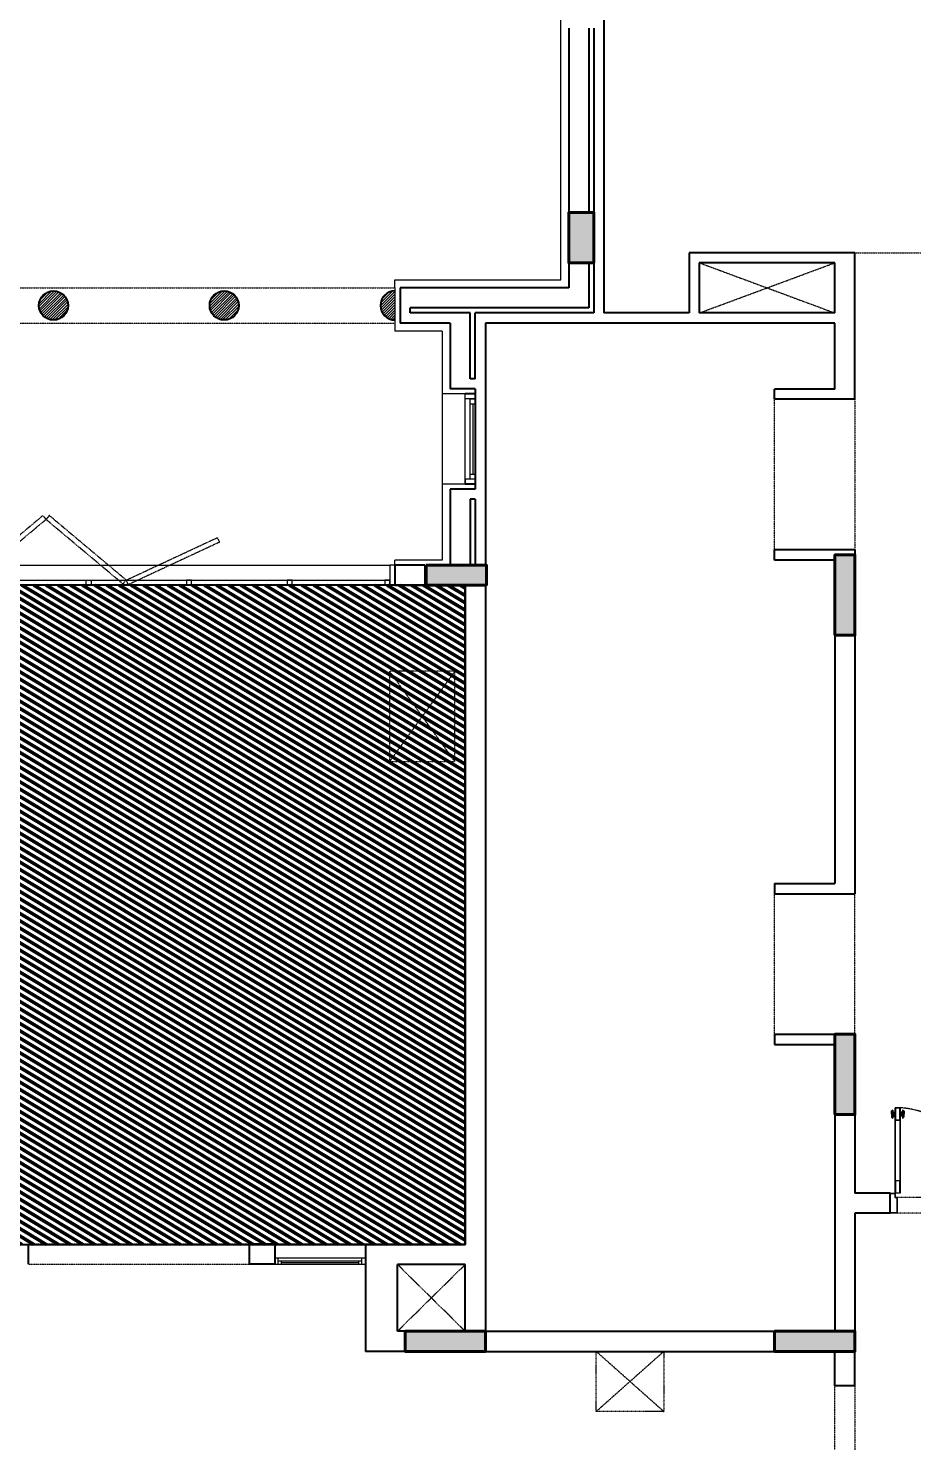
# Model space of a CAD drawing. Header units: inches. Extents: x 274057 to 444617, y 490067 to 635630.
# Drawn here: x 419315 to 428122, y 613006 to 627081 of the extents above; entities that cross this region are included whole.
import ezdxf
from ezdxf.enums import TextEntityAlignment as Align

# ---------------------------------------------------------------- set-up
doc = ezdxf.new("R2010")
doc.units = ezdxf.units.IN
doc.header["$MEASUREMENT"] = 0
for name, pattern in [('CENTER', [2, 1.25, -0.25, 0.25, -0.25]), ('HIDDEN', [0.375, 0.25, -0.125]), ('HIDDEN2', [0.1875, 0.125, -0.0625])]:
    doc.linetypes.add(name, pattern=pattern)
for name, color, linetype, lineweight in [('1', 1, 'Continuous', 50), ('A-DOOR', 134, 'Continuous', 18), ('A-FLOR-HIDN', 8, 'HIDDEN', 13), ('A-FLOR-LEVL', 4, 'Continuous', 18), ('A-GLAZ', 134, 'Continuous', 18), ('A-SHAFT', 3, 'HIDDEN2', 18), ('A-WALL-HATCH', 252, 'Continuous', 20), ('A-WALL-TILE', 8, 'Continuous', 9), ('XREF-V2-FF_COLS$0$A-COLS', 8, 'Continuous', 40), ('XREF-V2-FF_COLS$0$A-COLS-PATT', 253, 'Continuous', 20)]:
    doc.layers.add(name, color=color, linetype=linetype, lineweight=lineweight)
for name, color, linetype in [('A-FURN', 253, 'Continuous'), ('A-WALL', 7, 'Continuous'), ('ID-wall paper', 8, 'Continuous')]:
    doc.layers.add(name, color=color, linetype=linetype)
doc.styles.add('9999-DIM-SPC', font='simplex.shx', dxfattribs={"width": 0.75})
doc.dimstyles.new('0100-D-SPC', dxfattribs={"dimscale": 100, "dimtxt": 2, "dimasz": 2, "dimexe": 1, "dimexo": 2, "dimgap": 1, "dimtad": 1, "dimrnd": 0.05, "dimzin": 1, "dimdsep": 46, "dimtxsty": '9999-DIM-SPC', "dimblk": 'OBLIQUE', "dimcen": 2, "dimdle": 1, "dimclrd": 256, "dimclre": 252, "dimclrt": 256, "dimazin": 2, "dimtfac": 1, "dimtofl": 0, "dimtmove": 0, "dimatfit": 3, "dimfxl": 0.1, "dimtolj": 1, "dimtzin": 0, "dimlwd": 0, "dimlwe": 0, "dimarcsym": 0})
pattern_1 = [(45, (86288.18, -41897.041), (-13.258252, 13.258252), [])]

# ---------------------------------------------------------------- blocks, each defined once
blk = doc.blocks.new('_Oblique')
at = {"color": 0, "linetype": 'ByBlock', "lineweight": -2}
blk.add_line((-0.5, -0.5), (0.5, 0.5), dxfattribs=at)
blk = doc.blocks.new('*U62')
at = {"color": 253, "linetype": 'HIDDEN2'}
for p, q in [((276734, 492726, 0), (278345, 493127, 0)), ((278384, 492972, 0), (276773, 492571, 0))]:
    blk.add_line(p, q, dxfattribs=at)
at = {"layer": 'A-DOOR'}
for p, q in [((278084, 493956, 0), (278103, 493879, 0)), ((278093, 493938, 0), (278103, 493940, 0)), ((278093, 493938, 0), (278103, 493899, 0)), ((278150, 493996, 0), (278101, 493984, 0)), ((278101, 493984, 0), (278150, 493996, 0)), ((278101, 493984, 0), (278306, 493159, 0)), ((278103, 493940, 0), (278112, 493901, 0)), ((278103, 493899, 0), (278112, 493901, 0)), ((278106, 493981, 0), (278147, 493991, 0)), ((278106, 493981, 0), (278309, 493164, 0)), ((278106, 493941, 0), (278111, 493942, 0)), ((278106, 493941, 0), (278116, 493902, 0)), ((278116, 493902, 0), (278121, 493904, 0)), ((278350, 493174, 0), (278147, 493991, 0)), ((278355, 493171, 0), (278150, 493996, 0)), ((278165, 493956, 0), (278160, 493954, 0)), ((278165, 493956, 0), (278174, 493917, 0)), ((278178, 493959, 0), (278168, 493957, 0)), ((278168, 493957, 0), (278178, 493918, 0)), ((278174, 493917, 0), (278169, 493916, 0)), ((278177, 493979, 0), (278197, 493902, 0)), ((278178, 493959, 0), (278188, 493920, 0)), ((278188, 493920, 0), (278178, 493918, 0)), ((278135, 493864, 0), (278176, 493874, 0)), ((276483, 493558, 0), (276502, 493480, 0)), ((276492, 493539, 0), (276501, 493542, 0)), ((276492, 493539, 0), (276501, 493501, 0)), ((276548, 493597, 0), (276500, 493585, 0)), ((276500, 493585, 0), (276548, 493597, 0)), ((276705, 492760, 0), (276500, 493585, 0)), ((276501, 493542, 0), (276511, 493503, 0)), ((276501, 493501, 0), (276511, 493503, 0)), ((276545, 493592, 0), (276505, 493582, 0)), ((276708, 492765, 0), (276505, 493582, 0)), ((276505, 493543, 0), (276510, 493544, 0)), ((276505, 493543, 0), (276515, 493504, 0)), ((276515, 493504, 0), (276520, 493505, 0)), ((276574, 493476, 0), (276534, 493466, 0)), ((276545, 493592, 0), (276749, 492775, 0)), ((276548, 493597, 0), (276754, 492772, 0)), ((276563, 493557, 0), (276559, 493556, 0)), ((276563, 493557, 0), (276573, 493518, 0)), ((276577, 493561, 0), (276567, 493558, 0)), ((276567, 493558, 0), (276577, 493519, 0)), ((276573, 493518, 0), (276568, 493517, 0)), ((276576, 493581, 0), (276595, 493503, 0)), ((276577, 493561, 0), (276587, 493522, 0)), ((276587, 493522, 0), (276577, 493519, 0)), ((278306, 493159, 0), (278355, 493171, 0)), ((276754, 492772, 0), (276705, 492760, 0))]:
    blk.add_line(p, q, dxfattribs=at)
at = {"layer": 'A-DOOR', "elevation": 0}
for points in [[(278072, 493945), (278087, 493883)], [(278080, 493953), (278098, 493879)], [(278183, 493979), (278201, 493905)], [(278194, 493975), (278209, 493913)], [(276470, 493546), (276486, 493484)], [(276479, 493555), (276497, 493481)], [(276581, 493580), (276600, 493506)], [(276593, 493577), (276608, 493515)]]:
    blk.add_lwpolyline(points, dxfattribs=at)
for points in [[(278084, 493956), (278103, 493879, -2.191511)], [(278177, 493979), (278197, 493902, 2.191511)], [(276483, 493558), (276502, 493480, -2.191511)], [(276576, 493581), (276595, 493503, 2.191511)]]:
    blk.add_lwpolyline(points, format="xyb", dxfattribs=at)
at = {"layer": 'A-DOOR', "elevation": 0, "flags": 128}
for points in [[(278176, 493874), (278135, 493864), (278106, 493981), (278147, 493991)], [(276534, 493466), (276574, 493476), (276545, 493592), (276505, 493582)], [(278350, 493174), (278309, 493164), (278280, 493280), (278321, 493290)], [(276708, 492765), (276749, 492775), (276720, 492892), (276679, 492882)]]:
    blk.add_lwpolyline(points, close=True, dxfattribs=at)
at = {"layer": 'A-DOOR', "elevation": 0}
for points in [[(278403, 493183), (278355, 493171), (278364, 493132), (278345, 493127), (278384, 492972), (278452, 492989)], [(278400, 493178), (278360, 493168), (278369, 493129), (278350, 493124), (278387, 492977), (278447, 492992)], [(276657, 492748), (276705, 492760), (276715, 492722), (276734, 492726), (276773, 492571), (276705, 492554)], [(276661, 492745), (276702, 492756), (276712, 492717), (276731, 492722), (276768, 492574), (276708, 492559)]]:
    blk.add_lwpolyline(points, close=True, dxfattribs=at)
at = {"layer": 'A-DOOR', "linetype": 'CENTER', "ltscale": 0.4}
for centre, start, end in [((278358, 493170, 0), 107.5205, 193.8938), ((276703, 492759, 0), 14.0491, 100.4224)]:
    blk.add_arc(centre, 853, start, end, dxfattribs=at)
at = {"layer": 'A-DOOR'}
for centre, start, end in [((278105, 493920, 0), 120.2316, 143.7632), ((278176, 493938, 0), 64.1796, 87.7112), ((278176, 493938, 0), 300.2316, 323.7632), ((278105, 493920, 0), 244.1796, 267.7112), ((276504, 493522, 0), 120.2316, 143.7632), ((276504, 493522, 0), 244.1796, 267.7112), ((276574, 493539, 0), 64.1796, 87.7112), ((276574, 493539, 0), 300.2316, 323.7632)]:
    blk.add_arc(centre, 41.7, start, end, dxfattribs=at)
blk = doc.blocks.new('stonecladding')
at = {"layer": 'A-WALL-TILE'}
for p, q in [((28400, 37346, 0), (28400, 43451, 0)), ((26750, 37266, 0), (26750, 37346, 0)), ((26750, 37346, 0), (28400, 37346, 0))]:
    blk.add_line(p, q, dxfattribs=at)
blk = doc.blocks.new('*U53')
for p, q in [((0, -3), (0, 3)), ((-3, 0), (3, 0))]:
    blk.add_line(p, q)
at = {"color": 252, "const_width": 1.5}
for points in [[(-0.75, 0, -0.414214), (0, 0.75, -1)], [(0, -0.75, 0.414214), (0.75, 0, 1)]]:
    blk.add_lwpolyline(points, format="xyb", dxfattribs=at)
blk.add_circle((0, 0), 1.5)
at = {"insert": (-113.12, 100), "char_height": 200, "attachment_point": 3, "style": '9999-DIM-SPC'}
blk.add_mtext('\\A1;', dxfattribs=at)
at = {"style": '9999-DIM-SPC', "width": 0.75}
blk.add_attdef('0000.00', text='', height=2, dxfattribs=at).set_placement((-3.66, 0.5), align=Align.RIGHT)
blk.add_attdef('X.X.X', text='', height=2, dxfattribs=at).set_placement((-9.01, -0.5), align=Align.TOP_RIGHT)
blk.add_leader([(0, 0), (-7.67, 0), (-12.51, 0)], dimstyle='0100-D-SPC', override={"dimgap": 1, "dimtad": 0, "dimldrblk": 'None'})
blk = doc.blocks.new('first floor villa 2')
at = {"layer": 'A-WALL-HATCH'}
h = blk.add_hatch(dxfattribs=at)
h.set_pattern_fill('ANSI31,_O', color=256, scale=150, angle=-13.9714)
h.set_pattern_definition(pattern_1)
h.paths.add_polyline_path([(108220, 51297, 1), (108510, 51297, 1)])
h = blk.add_hatch(dxfattribs=at)
h.set_pattern_fill('ANSI31,_O', color=256, scale=150, angle=-13.9714)
h.set_pattern_definition(pattern_1)
h.paths.add_polyline_path([(110210, 51297, 1), (109920, 51297, 1)])
h = blk.add_hatch(dxfattribs=at)
h.set_pattern_fill('ANSI31,_O', color=256, scale=150, angle=-13.9714)
h.set_pattern_definition(pattern_1)
h.paths.add_polyline_path([(111765, 51442, 1), (111765, 51152)])
at = {"layer": 'XREF-V2-FF_COLS$0$A-COLS-PATT'}
for points in [[(113745, 51722), (113495, 51722), (113495, 52222), (113745, 52222)], [(112075, 48712), (112075, 48512), (112675, 48512), (112675, 48712)], [(116145, 48012), (116345, 48012), (116345, 48812), (116145, 48812)], [(116145, 43239), (116345, 43239), (116345, 44039), (116145, 44039)], [(111865, 41082), (111865, 40882), (112665, 40882), (112665, 41082)], [(115545, 41082), (115545, 40882), (116345, 40882), (116345, 41082)]]:
    blk.add_hatch(color=256, dxfattribs=at).paths.add_polyline_path(points)
at = {"layer": 'A-DOOR'}
for p, q in [((112515, 50317), (112565, 50317)), ((112540, 50317, 0), (112540, 49617, 0)), ((112515, 49617, 0), (112565, 49617, 0))]:
    blk.add_line(p, q, dxfattribs=at)
for points in [[(112465, 50417), (112565, 50417), (112565, 49517), (112465, 49517)], [(112465, 50417), (112565, 50417), (112565, 50367), (112465, 50367)], [(112515, 50367), (112565, 50367), (112565, 49567), (112515, 49567)], [(112465, 49517), (112565, 49517), (112565, 49567), (112465, 49567)]]:
    blk.add_lwpolyline(points, close=True, dxfattribs=at)
at = {"layer": 'A-FLOR-HIDN', "color": 1, "linetype": 'HIDDEN'}
for p, q in [((116345, 51822), (118845, 51822)), ((106665, 51472, 0), (111765, 51472, 0)), ((106665, 51122, 0), (111765, 51122, 0)), ((115545, 48862), (115545, 50362)), ((116345, 50362), (116345, 48862)), ((115545, 44039, 0), (115545, 45439, 0)), ((116345, 44039, 0), (116345, 45439, 0)), ((110314, 41949), (108114, 41949)), ((108114, 41749), (110314, 41749)), ((116145, 39037), (116145, 40537)), ((116345, 40537), (116345, 39037))]:
    blk.add_line(p, q, dxfattribs=at)
at = {"layer": 'A-FLOR-HIDN', "ltscale": 0.5, "elevation": 0}
for points in [[(108259, 49205), (108291, 49166), (107525, 48524), (107493, 48562)], [(108323, 49205), (108291, 49166), (109057, 48524), (109089, 48562)], [(109996, 48985), (110017, 48939), (109111, 48517), (109089, 48562)]]:
    blk.add_lwpolyline(points, close=True, dxfattribs=at)
at = {"layer": 'A-GLAZ'}
for p, q in [((106715, 48712, 0), (111715, 48712, 0)), ((106715, 48562, 0), (111715, 48562, 0)), ((106715, 48512, 0), (111665, 48512, 0)), ((110569, 41814), (111469, 41814)), ((110601, 41749), (110601, 41814)), ((111436, 41749), (111436, 41814)), ((110569, 41749), (111469, 41749)), ((110601, 41782), (111436, 41782)), ((110634, 41749), (110634, 41782)), ((110634, 41765), (111404, 41765)), ((111404, 41749), (111404, 41782))]:
    blk.add_line(p, q, dxfattribs=at)
at = {"layer": 'A-GLAZ', "elevation": 0}
for points in [[(111715, 48512), (111765, 48512), (111765, 48712), (111715, 48712)], [(111665, 48512), (111715, 48512), (111715, 48562), (111665, 48562)]]:
    blk.add_lwpolyline(points, close=True, dxfattribs=at)
at = {"layer": 'A-GLAZ'}
for points in [[(108740, 48512), (108690, 48512), (108690, 48562), (108740, 48562)], [(109690, 48512), (109740, 48512), (109740, 48562), (109690, 48562)], [(110690, 48512), (110740, 48512), (110740, 48562), (110690, 48562)]]:
    blk.add_lwpolyline(points, close=True, dxfattribs=at)
at = {"layer": 'A-SHAFT'}
for p, q in [((114795, 51722, 0), (116145, 51222, 0)), ((114795, 51222), (116145, 51722)), ((112362, 46754), (111712, 47654)), ((111712, 46754), (112362, 47654)), ((111790, 41747, 0), (112465, 41082, 0)), ((112465, 41747, 0), (111790, 41082, 0)), ((113768, 40882, 0), (114443, 40282, 0)), ((114443, 40882, 0), (113768, 40282, 0))]:
    blk.add_line(p, q, dxfattribs=at)
for points in [[(114795, 51222), (116145, 51222), (116145, 51722), (114795, 51722)], [(112362, 47654), (111712, 47654), (111712, 46754), (112362, 46754)]]:
    blk.add_lwpolyline(points, close=True, dxfattribs=at)
at = {"layer": 'A-SHAFT', "elevation": 0}
for points in [[(111790, 41747), (112465, 41747), (112465, 41082), (111790, 41082)], [(113768, 40882), (114443, 40882), (114443, 40282), (113768, 40282)]]:
    blk.add_lwpolyline(points, close=True, dxfattribs=at)
at = {"layer": 'A-WALL'}
for p, q in [((113845, 57817), (113845, 51222)), ((113495, 54057, 0), (113495, 52222)), ((116345, 51822), (114695, 51822)), ((114695, 51822), (114695, 51222)), ((116345, 50362), (116345, 51822)), ((113495, 51722), (113495, 51472)), ((116145, 51722), (114795, 51722)), ((114795, 51722), (114795, 51222)), ((116145, 51222), (116145, 51722)), ((113495, 51472), (111815, 51472, 0)), ((111815, 51472, 0), (111815, 51122, 0)), ((113495, 51472, 0), (111815, 51472, 0)), ((112315, 51122, 0), (111815, 51122, 0)), ((112315, 51122), (112075, 51122)), ((112315, 51122), (112315, 50467)), ((112665, 51122), (112665, 48712)), ((116145, 51122), (112665, 51122)), ((114695, 51222), (113845, 51222)), ((116145, 51222), (114795, 51222)), ((116145, 50462), (116145, 51122)), ((112565, 50467), (112315, 50467)), ((112565, 50417), (112465, 50417)), ((112565, 50467), (112565, 49467)), ((115545, 50362), (115545, 50462)), ((116145, 50462), (115545, 50462)), ((116345, 50362), (115545, 50362)), ((112315, 49467), (112315, 48712)), ((112565, 49467), (112315, 49467)), ((112565, 49517), (112465, 49517)), ((115545, 48762), (115545, 48862)), ((116345, 48862), (115545, 48862)), ((116345, 48862), (116345, 45439, 0)), ((116145, 48762), (115545, 48762)), ((112465, 48512), (112465, 41947)), ((112665, 48512), (112665, 41082)), ((116145, 48012, 0), (116145, 45539, 0)), ((116145, 48012, 0), (116145, 45539, 0)), ((115545, 45539, 0), (115545, 45439, 0)), ((115545, 45539, 0), (116145, 45539, 0)), ((115545, 45439, 0), (116345, 45439, 0)), ((115545, 44039, 0), (115545, 43939, 0)), ((115545, 44039, 0), (116345, 44039, 0)), ((115545, 43939, 0), (116145, 43939, 0)), ((116145, 43939, 0), (116145, 43839)), ((116345, 44039, 0), (116345, 43839)), ((116345, 43822), (116345, 43822)), ((116145, 43239), (116145, 41082)), ((116345, 43239), (116345, 42457)), ((116345, 43239), (116345, 42457)), ((116695, 42457), (116345, 42457)), ((116695, 42257), (116695, 42457)), ((116345, 42257), (116345, 41082)), ((116695, 42257), (116345, 42257)), ((108114, 41949), (108114, 41749)), ((110314, 41949), (110314, 41749)), ((110569, 41949), (110314, 41949)), ((110569, 41949), (110569, 41749)), ((111470, 41947), (111470, 40882)), ((112465, 41947), (111470, 41947)), ((110569, 41749), (110314, 41749)), ((112465, 41747), (111790, 41747)), ((111790, 41082), (111790, 41747)), ((112465, 41082), (112465, 41747)), ((111865, 41082), (111790, 41082)), ((112665, 41082), (115545, 41082, 0)), ((111865, 40882), (111470, 40882)), ((112665, 40882), (115545, 40882, 0)), ((116145, 40537), (116145, 40882)), ((116345, 40537), (116345, 40882)), ((116345, 40537), (116145, 40537))]:
    blk.add_line(p, q, dxfattribs=at)
at = {"layer": 'A-WALL', "color": 1}
for p, q in [((113695, 54057, 0), (113695, 52222)), ((113745, 54057, 0), (113745, 52222)), ((113695, 51722), (113695, 51272)), ((113745, 51722), (113745, 51222)), ((113695, 51272), (111915, 51272, 0)), ((111915, 51222, 0), (111915, 51272, 0)), ((112515, 51222), (111915, 51222, 0)), ((112515, 50567), (112515, 51222)), ((112565, 50567), (112565, 51222)), ((113745, 51222), (112565, 51222)), ((112565, 50567), (112515, 50567)), ((112515, 49367), (112515, 48712)), ((112565, 49367), (112515, 49367)), ((112565, 49367), (112565, 48712))]:
    blk.add_line(p, q, dxfattribs=at)
at = {"layer": 'A-WALL', "elevation": 0}
blk.add_lwpolyline([(112065, 48712), (111765, 48712), (111765, 48512), (112065, 48512)], close=True, dxfattribs=at)
at = {"layer": 'A-WALL'}
for centre in [(108365, 51297, 0), (110065, 51297, 0)]:
    blk.add_circle(centre, 145, dxfattribs=at)
blk.add_arc((111765, 51297, 0), 145, 90, 270, dxfattribs=at)
at = {"layer": 'A-WALL-TILE'}
for p, q in [((111765, 51472, 0), (111765, 51042, 0)), ((112235, 51042), (111765, 51042, 0)), ((112235, 51042), (112235, 48762)), ((112565, 50417), (112235, 50417)), ((112565, 49517), (112235, 49517)), ((112235, 48762), (111765, 48762, 0)), ((111765, 48712, 0), (111765, 48762, 0)), ((111469, 41949, 0), (110569, 41949, 0))]:
    blk.add_line(p, q, dxfattribs=at)
at = {"layer": 'XREF-V2-FF_COLS$0$A-COLS', "elevation": 0}
for points in [[(113745, 51722), (113495, 51722), (113495, 52222), (113745, 52222)], [(113745, 51722), (113495, 51722), (113495, 52222), (113745, 52222)], [(112075, 48712), (112075, 48512), (112675, 48512), (112675, 48712)], [(116145, 48012), (116345, 48012), (116345, 48812), (116145, 48812)], [(116145, 48012), (116345, 48012), (116345, 48812), (116145, 48812)], [(116145, 43239), (116345, 43239), (116345, 44039), (116145, 44039)], [(116145, 43239), (116345, 43239), (116345, 44039), (116145, 44039)], [(111865, 41082), (111865, 40882), (112665, 40882), (112665, 41082)], [(115545, 41082), (115545, 40882), (116345, 40882), (116345, 41082)]]:
    blk.add_lwpolyline(points, close=True, dxfattribs=at)
at = {"layer": 'A-DOOR', "rotation": 346.0285767170143}
blk.add_blockref('*U62', (-270745, -368919, 0), dxfattribs=at)
at = {"layer": 'A-FLOR-LEVL'}
ref = blk.add_blockref('*U53', (110524, 35136, 0), dxfattribs=dict(at, xscale=-95.99999999999986, yscale=95.9999999999998, zscale=95.99999999999979, rotation=359.9999986568113))
ref.add_attrib('0000.00', 'FFL+1.50', dxfattribs={"layer": '0', "height": 192, "rotation": 360, "style": '9999-DIM-SPC', "width": 0.75}).set_placement((111726, 35184, 0), align=Align.RIGHT)
ref.add_attrib('X.X.X', 'SSL+1.40', dxfattribs={"layer": '0', "height": 192, "rotation": 360, "style": '9999-DIM-SPC', "width": 0.75}).set_placement((111726, 35088, 0), align=Align.TOP_RIGHT)
at = {"layer": 'A-WALL'}
blk.add_blockref('stonecladding', (85015, 14206), dxfattribs=at)

msp = doc.modelspace()

# ---------------------------------------------------------------- block references
at = {"layer": 'A-FURN'}
msp.add_blockref('first floor villa 2', (311201.6, 573024), dxfattribs=at)

# ---------------------------------------------------------------- next in the draw order: hatches: boundary and pattern name
at = {"layer": '1'}
h = msp.add_hatch(dxfattribs=at)
h.set_pattern_fill('ANSI31', color=256, scale=500, angle=90, style=0)
h.set_pattern_definition([(148.971423, (339000.386, 523279.703), (-32.216596, -53.556895), [])])
h.paths.add_polyline_path([(423666.7, 621535.9), (417166.7, 621535.9), (417166.7, 614970.9), (423666.7, 614970.9)])

# ---------------------------------------------------------------- next in the draw order: linework, layer by layer
at = {"layer": 'ID-wall paper', "elevation": 0}
msp.add_lwpolyline([(423666.7, 621535.9), (417166.7, 621535.9), (417166.7, 614970.9), (423666.7, 614970.9)], close=True, dxfattribs=at)

doc.saveas('drawing.dxf')
